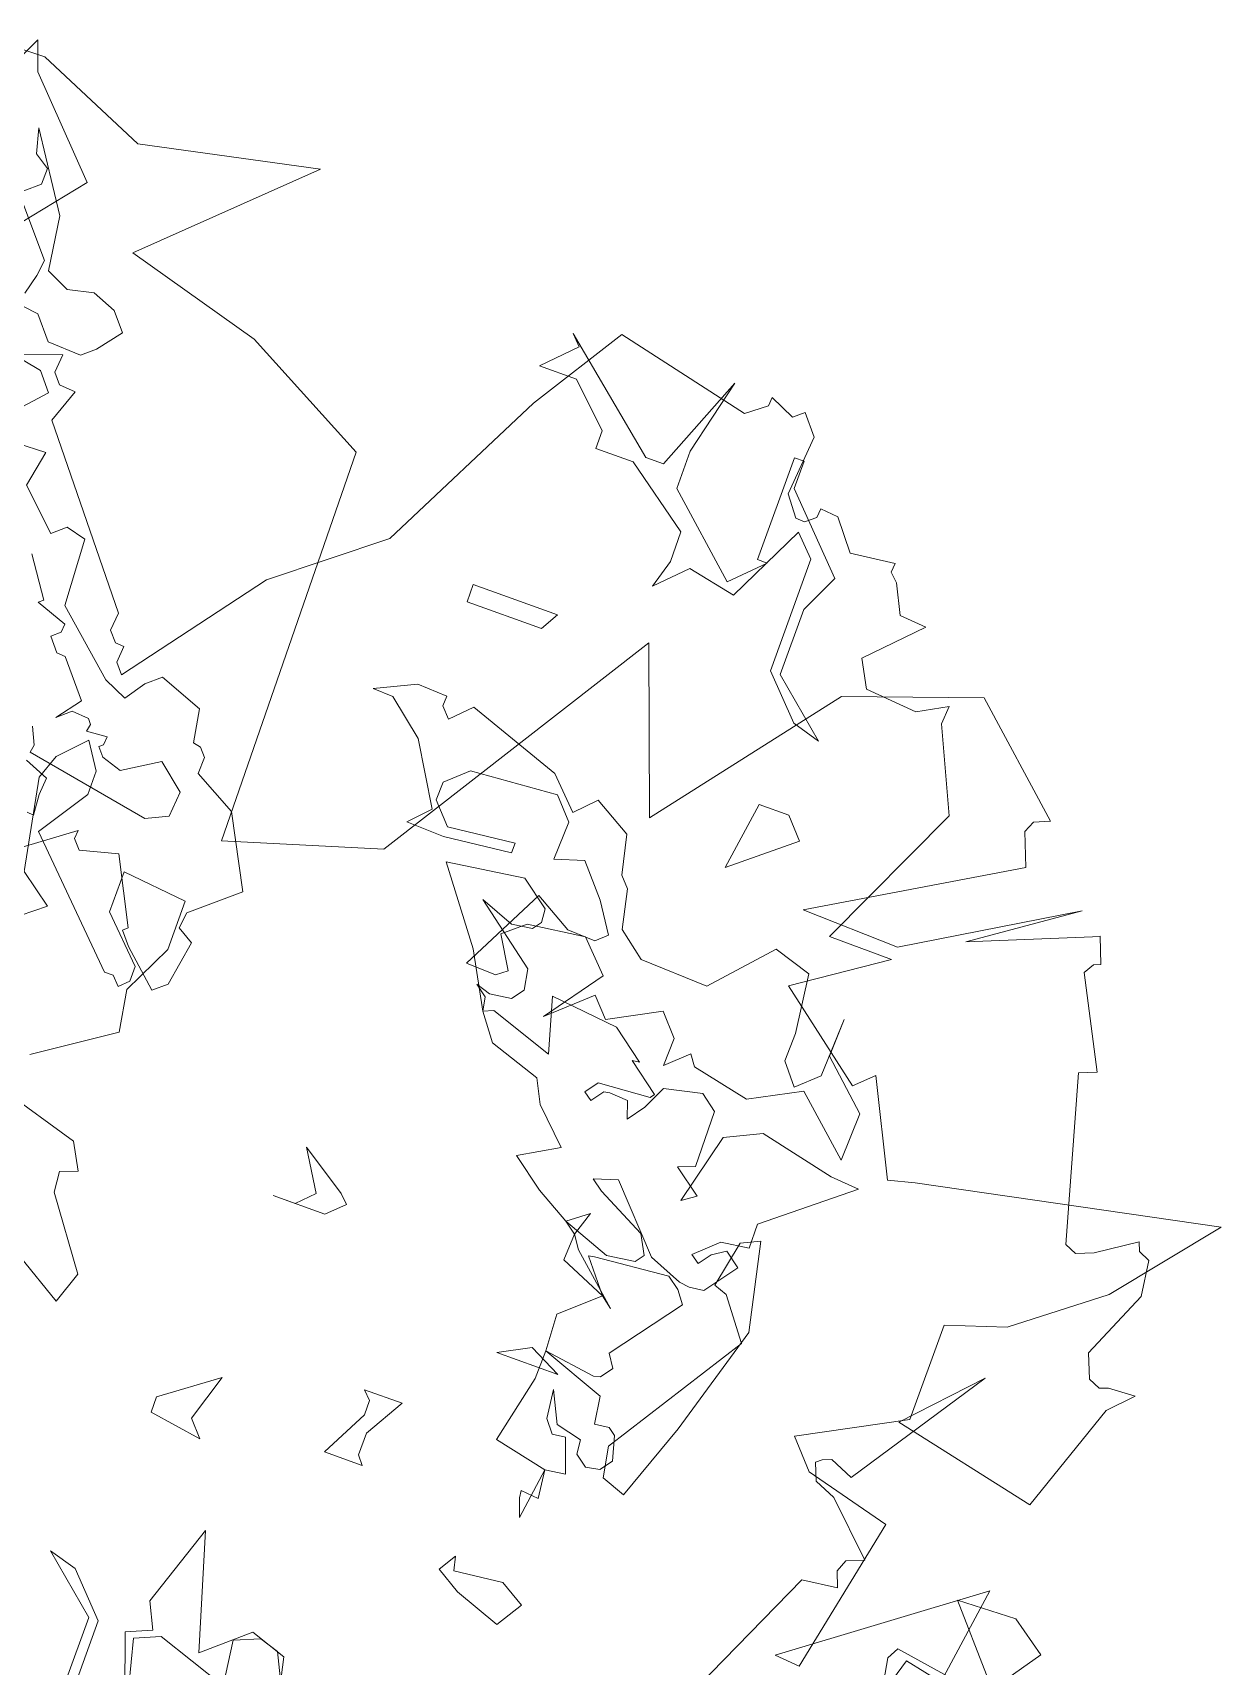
# Model space of a CAD drawing. Header units: metres. Extents: x -71 to 881, y -503 to 661.
# Drawn here: x 218.5 to 220.896, y 158.354 to 161.647 of the extents above; entities that cross this region are included whole.
import ezdxf

# ---------------------------------------------------------------- set-up
doc = ezdxf.new("R2010")
doc.units = ezdxf.units.M
doc.layers.add('ARBRE', color=100, linetype='Continuous', lineweight=13, true_color=0x00ff3f)

# ---------------------------------------------------------------- blocks, each defined once
blk = doc.blocks.new('WMF2', base_point=(0, 0.015))
at = {"color": 251, "lineweight": 0, "true_color": 0x636466}
for points in [[(81.232, -212.638), (86.445, -202.372), (92.403, -197.641), (98.492, -189.566), (98.988, -190.165), (98.915, -191.158), (99.456, -191.202), (99.981, -191.786), (99.879, -192.881), (107.356, -202.168), (106.64, -204.198), (107.633, -204.271), (108.144, -204.869), (108.056, -205.979), (111.911, -204.606)], [(115.81, -208.914), (110.13, -215.923), (115.036, -221.019), (115.664, -222.786), (116.351, -221.311)], [(34.388, -144.577), (32.651, -156.434), (43.164, -148.651), (41.631, -148.519), (39.674, -158.011), (44.916, -159.398), (46.435, -161.063), (40.434, -164.26), (40.419, -170.116), (36.914, -171.269), (31.95, -175.081), (27.131, -180.995), (44.829, -177.373), (46.406, -176.964), (49.122, -182.484), (50.202, -181.462), (55.693, -185.682), (50.553, -189.172), (54.408, -189.216), (50.232, -198.196), (52.48, -203.117), (52.393, -204.212), (54.116, -203.263), (57.285, -203.526), (58.146, -205.147), (55.255, -208.111), (56.89, -208.242), (57.737, -209.965), (58.248, -210.447), (58.204, -211.002), (60.877, -210.666), (62.278, -212.433), (63.374, -212.535), (63.417, -211.98), (64.002, -211.484), (64.556, -211.528), (65.447, -212.711), (65.141, -216.332), (66.133, -217.515), (66.732, -217.018), (68.236, -217.69), (68.28, -217.15), (69.448, -216.259), (77.757, -218.172), (81.232, -212.638), (81.232, -212.638)], [(48.129, -142.445), (43.193, -153.309), (41.061, -153.586), (41.427, -154.506), (41.134, -155.222), (40.112, -155.631), (43.047, -158.463), (44.347, -159.018), (44.756, -160.04), (44.449, -160.303), (43.923, -160.508), (42.492, -159.909), (37.104, -168.028), (40.974, -163.895), (32.154, -161.953), (29.818, -168.641), (28.518, -169.999), (30.139, -169.926), (30.65, -169.722), (31.366, -170.028), (31.935, -171.459), (30.168, -175.606), (30.446, -177.738), (31.147, -178.045), (31.351, -178.556), (33.6, -177.067), (34.607, -176.658), (35.323, -176.964), (38.039, -186.646), (37.017, -187.054), (39.703, -192.267), (39.353, -192.881), (38.944, -193.041), (39.557, -194.575), (39.966, -194.399), (46.815, -191.625), (41.047, -195.626), (50.465, -189.975), (56.379, -190.15), (44.989, -196.882), (45.763, -198.838), (45.471, -199.539), (44.551, -199.919), (50.641, -205.395), (58.511, -202.62), (66.659, -192.165), (70.164, -201.759), (80.619, -185.185), (89.701, -182.426), (90.008, -206.446), (97.85, -210.622), (106.231, -212.959), (97.572, -221.282), (108.115, -219.063), (114.949, -221.998), (119.417, -221.881)], [(110.495, -210.301), (109.108, -209.659), (107.56, -210.009), (106.1, -209.425), (105.209, -208.374), (106.304, -206.957), (107.078, -206.3), (109.108, -206.402), (110.232, -207.746), (111.211, -207.863)], [(111.167, -205.103), (108.976, -204.679), (108.086, -203.613), (109.955, -201.54)], [(108.816, -200.211), (107.049, -200.284), (107.472, -198.094), (105.165, -195.918), (104.391, -196.59), (103.179, -196.283), (102.975, -192.238), (99.237, -188.967), (97.85, -188.339), (97.032, -189.522), (96.185, -190.238), (93.527, -189.23), (93.177, -187.244), (92.71, -187.157), (92.286, -186.66), (92.315, -185.667), (89.731, -184.222), (87.526, -180.045), (90.183, -177.782), (90.315, -176.804), (89.336, -176.22), (89.804, -173.489), (90.578, -172.832), (92.724, -174.774), (93.381, -175.548), (93.104, -175.796), (95.075, -179.666), (97.338, -179.082), (97.82, -179.637), (97.776, -180.148), (101.135, -177.68)], [(100.945, -180.148), (100.536, -180.104), (100.639, -181.36), (100.551, -182.396), (102.011, -182.98)], [(96.754, -164.406), (91.892, -162.99), (91.03, -161.428), (92.052, -161.033), (91.936, -159.792), (89.001, -155.762), (89.672, -153.849), (92.49, -155.572)], [(102.362, -184.981), (101.88, -183.959), (101.967, -183.492), (94.36, -182.119), (93.06, -182.732), (92.943, -184.28), (94.549, -185.594), (96.667, -184.265), (97.879, -184.674), (98.302, -185.171), (98.083, -185.361), (98.039, -185.872), (99.295, -185.77), (99.208, -186.222), (99.441, -186.5), (100.478, -186.587), (101.252, -185.916), (100.157, -187.332), (101.953, -189.449), (102.478, -189.493), (103.136, -190.282), (102.639, -190.705), (102.595, -191.216), (104.508, -191.888), (104.231, -192.121), (105.808, -194.429)], [(111.357, -208.607), (111.05, -209.819), (110.918, -210.798), (114.335, -214.813)], [(113.445, -214.215), (112.612, -214.93), (112.583, -215.908), (113.474, -216.493), (113.868, -217.982), (110.962, -213.558), (110.495, -210.301), (110.495, -210.301)], [(78.078, -133.537), (79.319, -137.056), (77.83, -137.699), (78.589, -139.247), (76.91, -144.212), (74.851, -137.349), (72.31, -139.568), (70.12, -138.823), (68.645, -132.15)], [(69.507, -136.823), (70.573, -138.984), (71.726, -139.364), (73.23, -138.721), (72.865, -136.034), (77.246, -137.509), (78.75, -136.867), (77.698, -132.763)], [(81.013, -137.115), (81.013, -130.164)], [(81.612, -133.085), (81.612, -137.115), (85.029, -140.021), (83.32, -139.539), (81.013, -137.115), (81.013, -137.115)], [(28.562, -153.922), (30.942, -150.534)], [(29.672, -149.644), (35.819, -150.929), (36.228, -149.614)], [(36.593, -148.943), (36.914, -150.739), (36.535, -151.425), (32.84, -150.826)], [(31.147, -151.746), (34.228, -155.28), (30.665, -155.411), (28.562, -153.922), (28.562, -153.922)], [(59.051, -144.81), (61.87, -145.832), (63.315, -146.723), (62.673, -147.76), (62.483, -146.913), (59.548, -147.249), (58.088, -146.358), (59.051, -144.81), (59.051, -144.81)], [(82.254, -150.593), (79.042, -152.944), (79.918, -150.111), (79.042, -149.133), (82.254, -149.629), (82.254, -150.593), (82.254, -150.593)], [(59.928, -151.148), (60.322, -152.228), (60.38, -152.666), (59.285, -152.549), (59.489, -154.258), (58.263, -154.433), (58.993, -156.477), (59.782, -156.361), (60.395, -157.12), (60.599, -158.843), (59.694, -157.003), (58.117, -156.609), (58.044, -155.762), (57.299, -155.207), (56.467, -155.368), (55.941, -156.069), (56.335, -157.529), (56.788, -157.865), (57.664, -157.748), (57.898, -159.412), (61.782, -160.829), (58.657, -160.376), (58.277, -160.478), (57.752, -161.179), (58.263, -161.953), (55.196, -166.056), (55.751, -166.801), (56.496, -167.356), (60.964, -166.947), (61.315, -166.889), (59.767, -164.961), (59.066, -164.436), (62.001, -167.02), (62.512, -167.794), (63.257, -168.349), (60.336, -167.254), (58.657, -167.502), (58.277, -167.999), (58.891, -169.152), (61.899, -170.7), (62.6, -171.211), (61.183, -171.649), (57.839, -168.057), (55.81, -167.239), (55.167, -167.152), (54.291, -167.268), (52.875, -169.181), (53.824, -169.882), (54.598, -169.371), (55.153, -168.626), (55.664, -169.006), (54.32, -170.262), (52.656, -170.496), (52.656, -171.97), (47.808, -175.898), (49.56, -176.044), (54.145, -177.067), (56.262, -176.059), (57.343, -171.751), (56.54, -172.306), (58.19, -173.547), (57.212, -173.912), (57.255, -177.315), (58.263, -178.06), (60.526, -177.563), (61.169, -176.176), (61.913, -175.168), (62.249, -176.19), (63.374, -176.263), (63.724, -176.205), (64.279, -175.46), (64.775, -175.825), (64.221, -176.585), (61.081, -176.804), (60.891, -177.067), (62.804, -178.483), (62.366, -178.541), (64.308, -180.002), (68.455, -180.44), (67.521, -177.183), (71.39, -178.498), (71.974, -178.235), (72.135, -179.067), (72.836, -179.593), (71.945, -179.315), (70.646, -179.505), (70.12, -180.206), (70.339, -181.462), (74.194, -184.368), (72.12, -183.594), (70.894, -183.769), (70.514, -184.265), (70.587, -185.098), (72.296, -186.383), (76.954, -185.711), (73.741, -181.476), (71.974, -178.235), (70.821, -176.687), (67.681, -175.65), (66.98, -174.248), (64.965, -172.306), (67.258, -170.977), (65.316, -169.517), (63.257, -168.349), (62.045, -169.254), (62.512, -167.794), (62.6, -166.173), (59.767, -164.961), (61.899, -163.048), (61.782, -160.829), (61.826, -159.091), (62.731, -154.973), (59.489, -154.258), (59.928, -151.148), (59.928, -151.148)], [(70.485, -153.718), (70.485, -154.594), (70.981, -155.09), (68.645, -155.09), (70.003, -152.754), (70.003, -151.396), (69.609, -150.885), (71.945, -150.885), (70.485, -153.718), (70.485, -153.718)], [(56.452, -156.828), (51.181, -165.093), (52.991, -167.488), (53.795, -167.78), (53.24, -170.598), (52.145, -171.109), (51.006, -165.852), (52.977, -159.15), (54.671, -154.448), (56.116, -154.973), (56.452, -156.828), (56.452, -156.828)], [(62.6, -160.741), (60.658, -159.763), (64.44, -159.763), (62.6, -160.741), (62.6, -160.741)], [(78.472, -163.954), (77.509, -164.918), (78.969, -167.268), (76.151, -165.414), (75.64, -164.918), (76.632, -163.954), (79.845, -163.954), (78.472, -163.954), (78.472, -163.954)], [(99.938, -173.81), (97.966, -175.373), (99.938, -176.818), (100.974, -182.309), (100.463, -183.769), (98.988, -185.317), (97.966, -183.769), (97.966, -182.309), (99.938, -179.301), (93.527, -172.89), (93.002, -172.89), (92.49, -172.365), (91.965, -172.89), (91.965, -173.81), (94.447, -176.307), (94.447, -178.79), (90.505, -178.381), (90.505, -175.373), (91.965, -172.365), (91.541, -169.882), (95.995, -166.889)], [(52.758, -180.206), (55.751, -178.629), (59.241, -179.374), (59.708, -180.002), (60.979, -178.833), (60.92, -180.527), (62.074, -181.798), (65.068, -180.206), (66.119, -181.345), (68.528, -179.14), (66.06, -182.572), (67.813, -184.353), (71.259, -183.886), (72.515, -182.834), (71.376, -180.951), (72.004, -180.483), (73.829, -180.557), (71.186, -185.696), (68.923, -184.397), (67.214, -184.324), (66.572, -184.908), (67.725, -186.66), (69.361, -188.544), (71.084, -188.004), (70.996, -190.325), (72.164, -191.596), (77.421, -191.202), (78.691, -190.033), (78.735, -188.924), (77.567, -187.668), (73.522, -188.106), (73.537, -187.507), (77.596, -187.054), (79.903, -187.142), (78.75, -188.325), (80.926, -191.946), (83.16, -193.742), (84.386, -193.786), (82.021, -194.91), (80.195, -194.837), (80.225, -194.224), (79.641, -193.596), (78.502, -194.764), (72.734, -192.72), (70.967, -190.939), (69.828, -192.107), (67.564, -190.807), (67.039, -188.456), (66.455, -187.828), (65.944, -185.492), (64.294, -184.207), (60.161, -184.046), (57.095, -187.449), (54.817, -186.748), (54.349, -183.2), (54.408, -181.491), (53.371, -180.235), (52.101, -181.389), (51.955, -184.937), (52.042, -182.63), (49.224, -180.06), (49.341, -177.154), (52.758, -180.206), (52.758, -180.206)], [(59.051, -195.057), (57.956, -193.845), (61.505, -190.924), (60.891, -195.057), (59.051, -195.057), (59.051, -195.057)], [(62.921, -202.635), (62.921, -209.571), (64.133, -210.798), (66.44, -206.052), (69.375, -206.665), (71.069, -204.942), (70.587, -206.665), (70.587, -208.491), (74.603, -211.396), (76.925, -211.396), (76.925, -212.492), (79.348, -214.813), (81.656, -214.813), (79.845, -216.639), (80.444, -217.252), (73.989, -211.893), (72.894, -211.893), (70.587, -217.734), (71.682, -213.119), (71.682, -210.798), (67.053, -206.665), (65.228, -208.491), (65.827, -208.491), (65.827, -214.813), (65.228, -214.813), (65.228, -213.119), (61.213, -208.972), (62.308, -206.665), (62.308, -202.635), (58.891, -199.715), (60.599, -200.211), (62.921, -202.635), (62.921, -202.635)], [(80.955, -201.496), (75.727, -201.496), (76.34, -200.416), (80.955, -200.416), (80.955, -201.496), (80.955, -201.496)]]:
    blk.add_lwpolyline(points, dxfattribs=at)

msp = doc.modelspace()

# ---------------------------------------------------------------- block references
at = {"layer": 'ARBRE', "color": 251, "lineweight": 5, "true_color": 0x636466, "xscale": 0.03451886634015593, "yscale": 0.03451886634015593, "zscale": 0.03451886634015593, "rotation": 160.1685466476646}
msp.add_blockref('WMF2', (219.657, 153.0437), dxfattribs=at)

doc.saveas('drawing.dxf')
